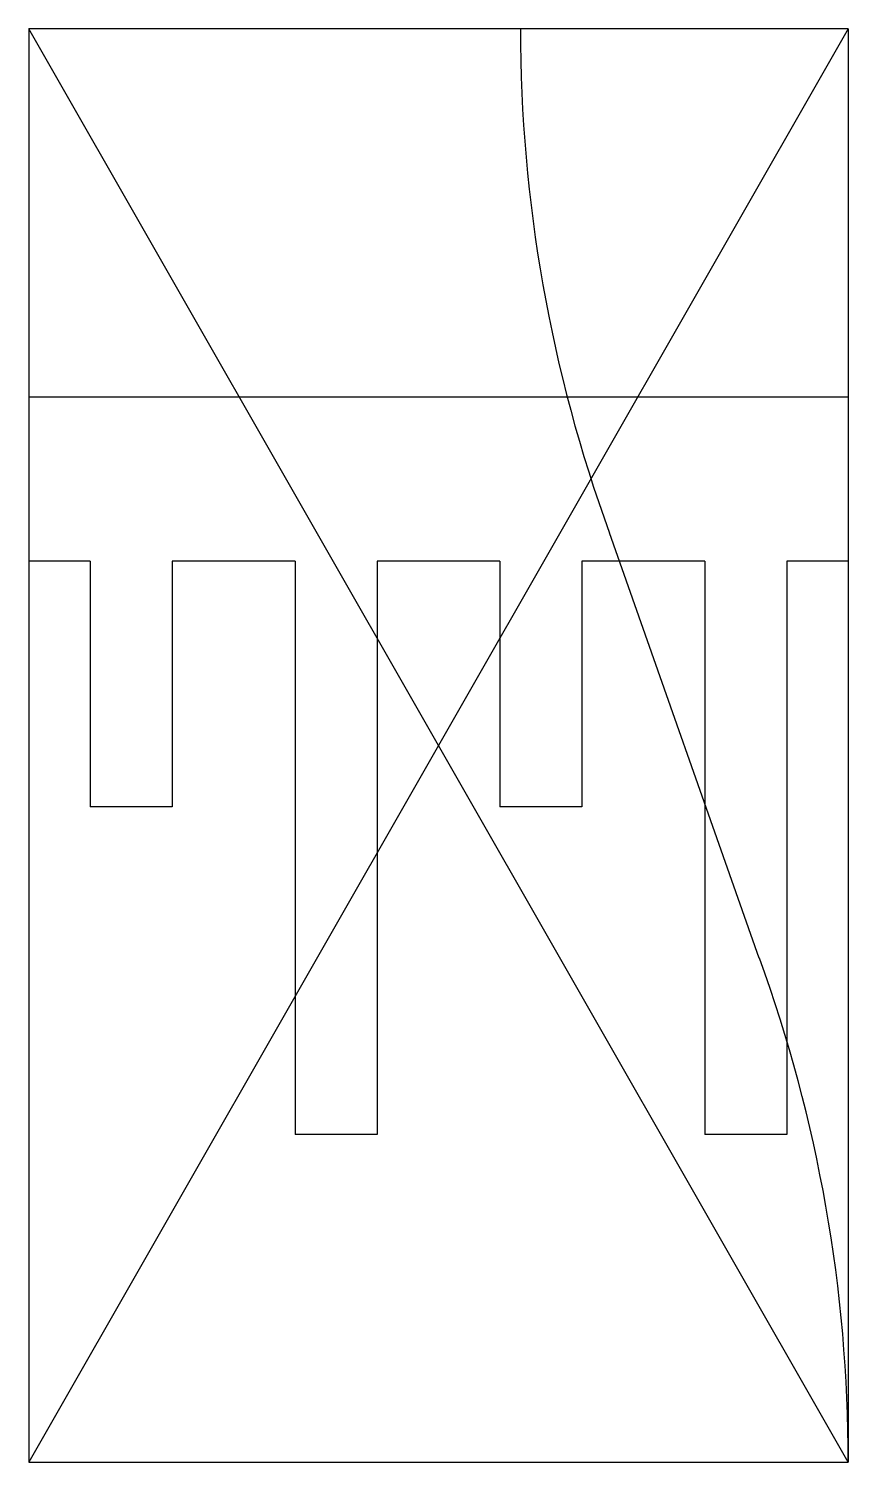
# Model space of a CAD drawing. Header units: metres. Extents: x 0 to 1, y 0 to 1.75.
import ezdxf

# ---------------------------------------------------------------- set-up
doc = ezdxf.new("R2010")
doc.units = ezdxf.units.M
doc.header["$LTSCALE"] = 0.2

msp = doc.modelspace()

# ---------------------------------------------------------------- linework, layer by layer
for p, q in [((1, 1.75), (0, 1.75)), ((0, 1.75), (0, 0)), ((1, 1.75), (1, 0)), ((1, 1.3), (0, 1.3)), ((0.8914, 0.6155), (0.7086, 1.1344)), ((0.075, 1.1), (0, 1.1)), ((0.075, 1.1), (0.075, 0.8)), ((0.325, 1.1), (0.175, 1.1)), ((0.175, 1.1), (0.175, 0.8)), ((0.325, 1.1), (0.325, 0.4)), ((0.575, 1.1), (0.425, 1.1)), ((0.425, 1.1), (0.425, 0.4)), ((0.575, 1.1), (0.575, 0.8)), ((0.825, 1.1), (0.675, 1.1)), ((0.675, 1.1), (0.675, 0.8)), ((0.825, 1.1), (0.825, 0.4)), ((0.925, 1.1), (0.925, 0.4)), ((1, 1.1), (0.925, 1.1)), ((0.175, 0.8), (0.075, 0.8)), ((0.675, 0.8), (0.575, 0.8)), ((0.425, 0.4), (0.325, 0.4)), ((0.925, 0.4), (0.825, 0.4)), ((0, 0), (1, 0))]:
    msp.add_line(p, q)
for points in [[(1, 0), (0, 1.75)], [(1, 1.75), (0, 0)]]:
    msp.add_lwpolyline(points)
for centre, start, end in [((2.4, 1.75), 180, 200), ((-0.8, -0.0001), 0.0046, 20)]:
    msp.add_arc(centre, 1.8, start, end)

doc.saveas('drawing.dxf')
